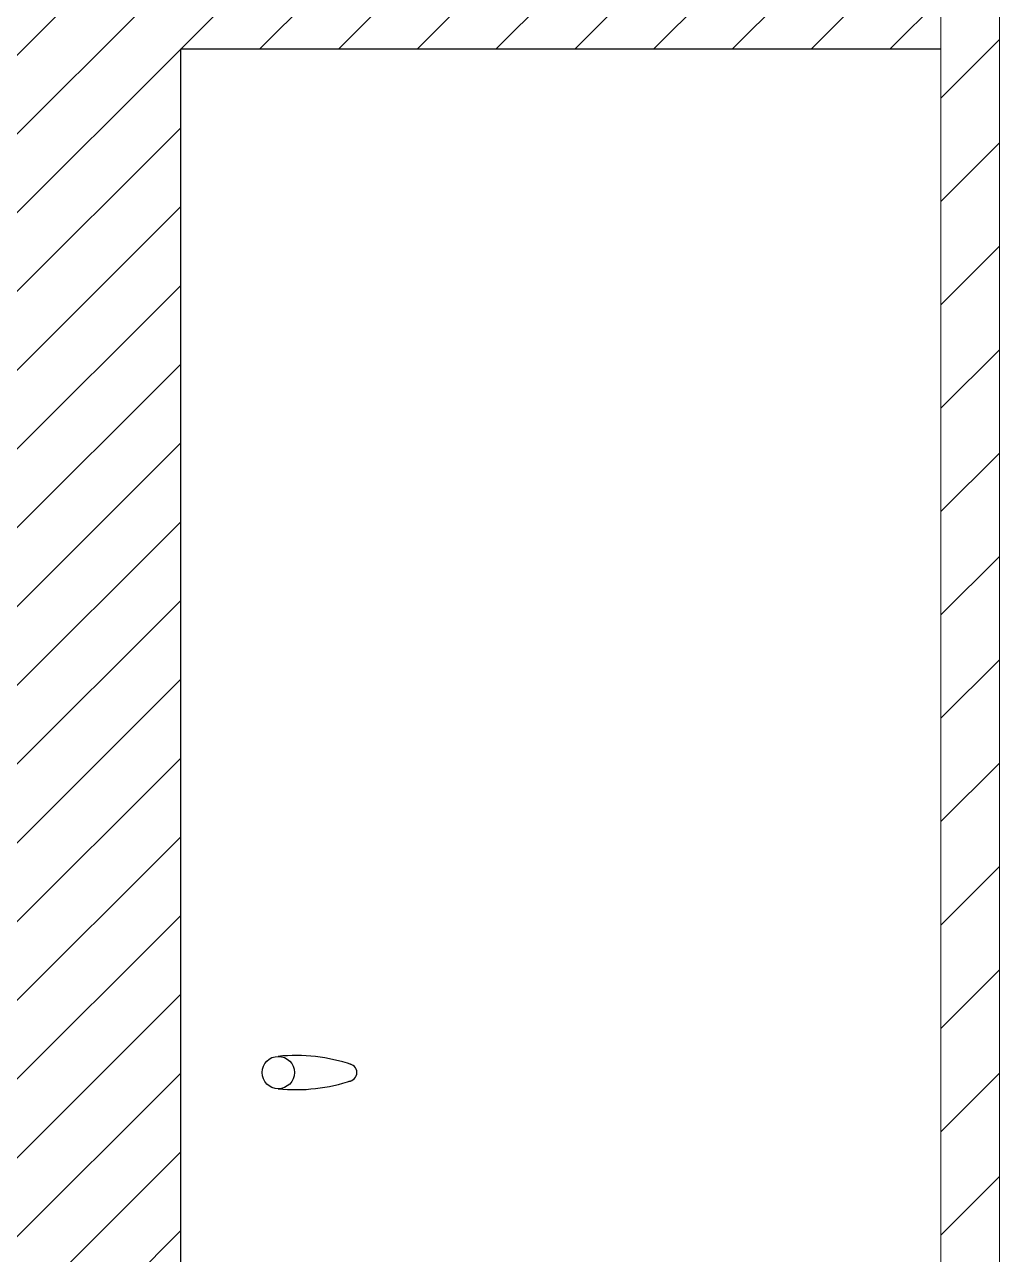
# Model space of a CAD drawing. Header units: millimetres. Extents: x -170975 to 48716, y -635 to 34110.
# Drawn here: x 42067 to 42900, y 2857 to 3908 of the extents above; entities that cross this region are included whole.
import ezdxf

# ---------------------------------------------------------------- set-up
doc = ezdxf.new("R2010")
doc.units = ezdxf.units.MM
doc.linetypes.add('HIDDEN', pattern=[9.525, 6.35, -3.175])
doc.layers.get('0').update_dxf_attribs({"lineweight": 25})
for name, color, linetype, lineweight in [('D', 3, 'Continuous', 9), ('H', 2, 'HIDDEN', 15), ('S', 4, 'Continuous', 15)]:
    doc.layers.add(name, color=color, linetype=linetype, lineweight=lineweight)

msp = doc.modelspace()

# ---------------------------------------------------------------- hatches: boundary and pattern name
at = {"layer": 'D'}
h = msp.add_hatch(dxfattribs=at)
h.set_pattern_fill('ANSI31', color=256, scale=15, style=0)
h.set_pattern_definition([(45, (14288.044, 154.367), (-33.67596, 33.67596), [])])
h.paths.add_polyline_path([(42050.101, 3801.416), (42050.101, 3171.416), (42050.101, 2741.416), (42050.101, 2121.416), (42025.101, 2121.416), (42025.101, 2111.416), (42015.493, 2111.416), (42015.493, 2106.313), (42018.39, 2103.416), (42049.601, 2103.416), (42049.601, 2100.416), (42200.101, 2100.416), (42200.101, 3887.351), (42850.101, 3887.351), (42850.101, 4800.416), (40450.101, 4800.416), (40450.101, 3887.351), (41100.101, 3887.351), (41100.101, 2100.416), (41250.601, 2100.416), (41250.601, 2103.416), (41281.812, 2103.416), (41284.709, 2106.313), (41284.709, 2111.416), (41275.101, 2111.416), (41275.101, 2121.416), (41250.101, 2121.416), (41250.101, 2741.416), (41250.101, 3171.416), (41250.101, 3801.416)])
at = {"layer": 'H', "ltscale": 5}
h = msp.add_hatch(dxfattribs=at)
h.set_pattern_fill('ANSI31', color=256, scale=500, style=0)
h.set_pattern_definition([(45, (258650.17, 22716.346), (-44.194174, 44.194174), [])])
h.paths.add_polyline_path([(42900.101, 2050.416), (42900.101, 4800.416), (42850.101, 4800.416), (42850.101, 2100.416), (40450.101, 2100.416), (40450.101, 4800.416), (40400.101, 4800.416), (40400.101, 2050.416)])
h.paths.add_polyline_path([(42900.101, 4800.416), (42850.101, 4800.416)], flags=16)
h.paths.add_polyline_path([(40400.101, 4800.416), (40450.101, 4800.416)], flags=16)

# ---------------------------------------------------------------- linework, layer by layer
for p, q in [((42200.101, 3887.351), (42200.101, 2100.416)), ((42850.101, 3887.351), (42200.101, 3887.351))]:
    msp.add_line(p, q)
msp.add_circle((42283.724, 3012.249), 13.838)
for centre, radius, start, end in [((42298.799, 2877.165), 149.683, 71.341222, 95.780214), ((42343.525, 3012.249), 7.438, 272.871294, 87.128706), ((42298.799, 3147.334), 149.683, 264.219786, 288.658778)]:
    msp.add_arc(centre, radius, start, end)
at = {"layer": 'S', "linetype": 'Continuous'}
for p, q in [((42850.101, 2100.416), (42850.101, 4800.416)), ((42900.101, 2050.416), (42900.101, 4800.416))]:
    msp.add_line(p, q, dxfattribs=at)

doc.saveas('drawing.dxf')
